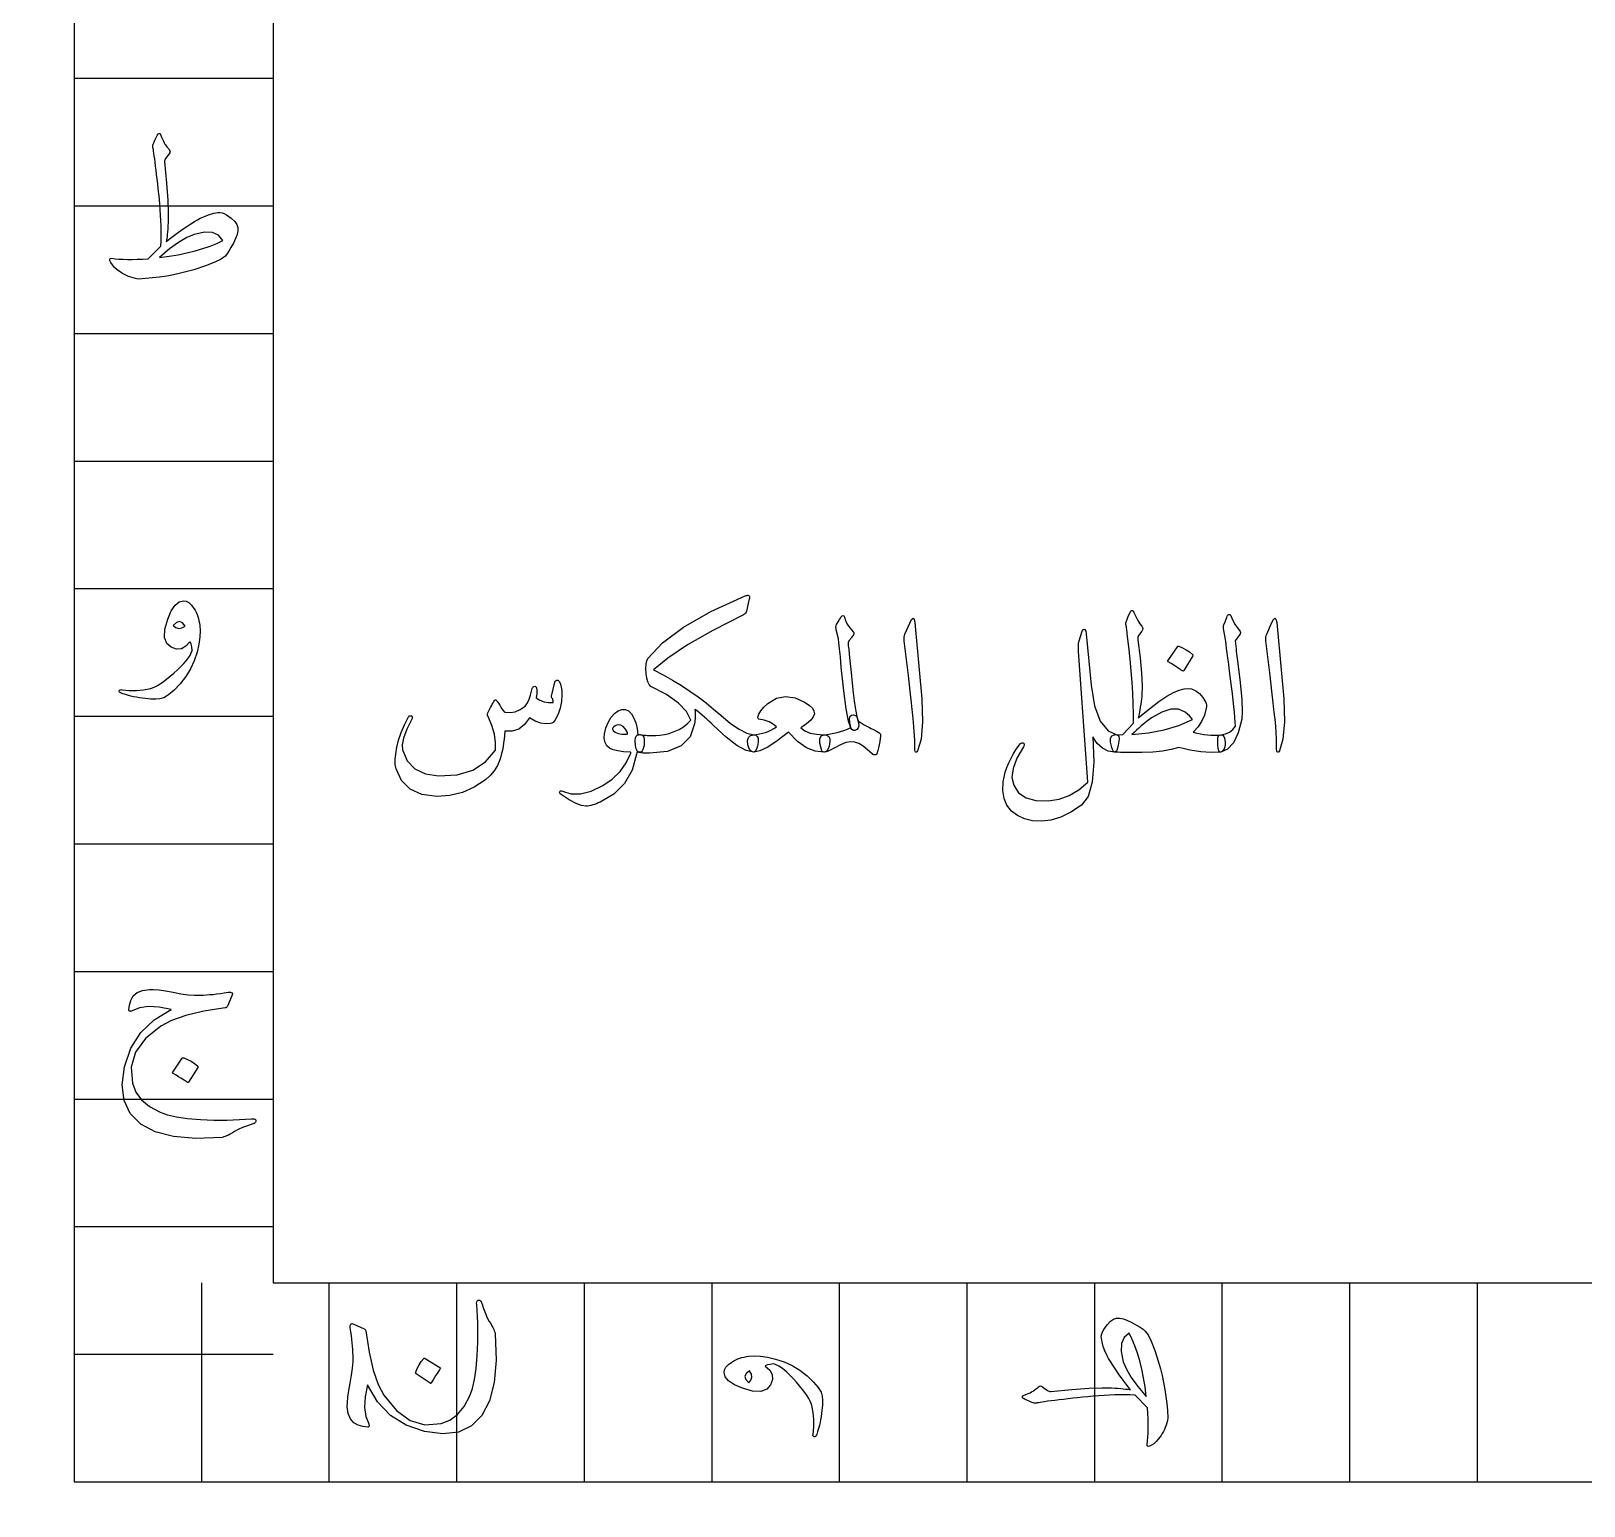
# Model space of a CAD drawing. Header units: millimetres. Extents: x -60 to 60, y -60 to 79.
# Drawn here: x -37.96 to -0.51, y -37.5 to -1.94 of the extents above; entities that cross this region are included whole.
import ezdxf

# ---------------------------------------------------------------- set-up
doc = ezdxf.new("R2010")
doc.units = ezdxf.units.MM
for name, color, linetype in [('CUT_OUTER', 1, 'Continuous'), ('ENGRAVE', 7, 'Continuous'), ('TEXT', 5, 'Continuous')]:
    doc.layers.add(name, color=color, linetype=linetype)

msp = doc.modelspace()

# ---------------------------------------------------------------- linework, layer by layer
at = {"layer": 'CUT_OUTER'}
msp.add_arc((-0.0001, -0.0001), 59.9999, 178.596765, 0.149578, dxfattribs=at)
at = {"layer": 'ENGRAVE'}
for points in [[(-36.924, 0), (-36.924, -36.924), (36.924, -36.924), (36.924, 0)], [(-32.1239, 0), (-32.1239, -32.1239), (32.1239, -32.1239), (32.1239, 0)], [(-36.924, -3.077), (-32.1239, -3.077)], [(-36.924, -6.154), (-32.1239, -6.154)], [(-36.924, -9.231), (-32.1239, -9.231)], [(-36.924, -12.308), (-32.1239, -12.308)], [(-36.924, -15.385), (-32.1239, -15.385)], [(-36.924, -18.462), (-32.1239, -18.462)], [(-36.924, -21.539), (-32.1239, -21.539)], [(-36.924, -24.616), (-32.1239, -24.616)], [(-36.924, -27.693), (-32.1239, -27.693)], [(-36.924, -30.77), (-32.1239, -30.77)], [(-33.847, -36.924), (-33.847, -32.1239)], [(-30.77, -36.924), (-30.77, -32.1239)], [(-27.693, -36.924), (-27.693, -32.1239)], [(-24.616, -36.924), (-24.616, -32.1239)], [(-21.539, -36.924), (-21.539, -32.1239)], [(-18.462, -36.924), (-18.462, -32.1239)], [(-15.385, -36.924), (-15.385, -32.1239)], [(-12.308, -36.924), (-12.308, -32.1239)], [(-9.231, -36.924), (-9.231, -32.1239)], [(-6.154, -36.924), (-6.154, -32.1239)], [(-3.077, -36.924), (-3.077, -32.1239)], [(-36.924, -33.847), (-32.1239, -33.847)]]:
    msp.add_lwpolyline(points, dxfattribs=at)
for radius in [58.8, 58.8, 57.225, 54.3, 54.3]:
    msp.add_circle((0, 0), radius, dxfattribs=at)
at = {"layer": 'TEXT'}
for points in [[(-35.021, -4.6693), (-34.9989, -4.6188), (-34.9792, -4.5741), (-34.9618, -4.5352), (-34.9467, -4.5021), (-34.9342, -4.4751), (-34.9246, -4.4545), (-34.9179, -4.4403), (-34.9141, -4.4324), (-34.9063, -4.4223), (-34.8967, -4.415), (-34.8854, -4.4107), (-34.8723, -4.4092), (-34.8616, -4.4109), (-34.8526, -4.4162), (-34.8453, -4.4249), (-34.8398, -4.4371), (-34.8154, -4.4963), (-34.7934, -4.5486), (-34.7736, -4.5939), (-34.7562, -4.6322), (-34.7462, -4.649), (-34.7347, -4.667), (-34.7218, -4.6862), (-34.7074, -4.7065), (-34.6913, -4.728), (-34.6732, -4.7506), (-34.653, -4.7744), (-34.6308, -4.7994), (-34.6168, -4.8247), (-34.6122, -4.8493), (-34.6168, -4.8734), (-34.6308, -4.897), (-34.719, -5.0131), (-34.7309, -5.032), (-34.7388, -5.0514), (-34.7426, -5.0714), (-34.7423, -5.0921), (-34.697, -5.6033), (-34.6679, -6.0176), (-34.6552, -6.335), (-34.6587, -6.5553), (-34.6634, -6.6376), (-34.6685, -6.7127), (-34.6739, -6.7805), (-34.6796, -6.841), (-34.6855, -6.8946), (-34.6918, -6.9415), (-34.6983, -6.9817), (-34.7051, -7.0152), (-34.5662, -6.9089), (-34.4374, -6.8131), (-34.3188, -6.7278), (-34.2104, -6.6529), (-34.1124, -6.5881), (-34.0252, -6.5333), (-33.9487, -6.4883), (-33.8829, -6.4531), (-33.7659, -6.4009), (-33.6564, -6.3602), (-33.5545, -6.3312), (-33.4602, -6.3138), (-33.4102, -6.3123), (-33.358, -6.3219), (-33.3034, -6.3425), (-33.2465, -6.3742), (-33.1338, -6.454), (-33.0514, -6.5309), (-32.9991, -6.605), (-32.9771, -6.6761), (-32.9785, -6.7554), (-32.9968, -6.8445), (-33.0319, -6.9435), (-33.0839, -7.0524), (-33.142, -7.1595), (-33.1954, -7.2486), (-33.2442, -7.3198), (-33.2883, -7.3729), (-33.3789, -7.44), (-33.5345, -7.5157), (-33.7551, -7.6002), (-34.0408, -7.6934), (-34.2001, -7.7396), (-34.3619, -7.7805), (-34.5264, -7.8162), (-34.6935, -7.8467), (-34.8626, -7.8723), (-35.0332, -7.8932), (-35.2052, -7.9094), (-35.3787, -7.921), (-35.4421, -7.9083), (-35.5024, -7.8932), (-35.5594, -7.8757), (-35.6133, -7.856), (-35.6645, -7.8339), (-35.7137, -7.8095), (-35.7609, -7.7828), (-35.806, -7.7538), (-35.8853, -7.6957), (-35.9512, -7.6377), (-36.0038, -7.5796), (-36.0429, -7.5215), (-36.0644, -7.4733), (-36.0685, -7.4402), (-36.0551, -7.4222), (-36.0244, -7.4193), (-35.9374, -7.4296), (-35.8438, -7.4373), (-35.7435, -7.4424), (-35.6365, -7.4449), (-35.5228, -7.4447), (-35.4025, -7.442), (-35.2755, -7.4366), (-35.1418, -7.4286), (-34.8352, -7.1267), (-34.8295, -7.0053), (-34.8265, -6.8828), (-34.826, -6.7591), (-34.8282, -6.6343), (-34.8327, -6.508), (-34.8392, -6.38), (-34.8478, -6.2502), (-34.8584, -6.1187), (-34.8703, -5.9885), (-34.8828, -5.8626), (-34.8959, -5.7411), (-34.9095, -5.6239), (-34.9231, -5.5109), (-34.9362, -5.4015), (-34.9487, -5.296), (-34.9606, -5.1943), (-34.9718, -5.1), (-34.9821, -5.0172), (-34.9915, -4.9456), (-35.0001, -4.8853), (-35.0078, -4.8361), (-35.0146, -4.7977), (-35.0205, -4.7699), (-35.0256, -4.753), (-35.0288, -4.7338), (-35.0291, -4.7135), (-35.0265, -4.692), (-35.021, -4.6693)], [(-34.0269, -6.8433), (-34.2066, -6.9179), (-34.4066, -7.0349), (-34.627, -7.1943), (-34.8677, -7.3961), (-34.6344, -7.3672), (-34.413, -7.3317), (-34.2036, -7.2894), (-34.006, -7.2405), (-33.8206, -7.1855), (-33.6477, -7.1249), (-33.4873, -7.0589), (-33.3394, -6.9873), (-33.4398, -6.8634), (-33.5879, -6.798), (-33.7836, -6.7914), (-34.0269, -6.8433)], [(-34.6679, -16.1208), (-34.5832, -15.9239), (-34.4914, -15.784), (-34.3927, -15.701), (-34.287, -15.6748), (-34.2208, -15.6864), (-34.157, -15.7213), (-34.0954, -15.7794), (-34.0362, -15.8606), (-34.0077, -15.9077), (-33.9828, -15.9559), (-33.9613, -16.0052), (-33.9433, -16.0557), (-33.9279, -16.1077), (-33.9142, -16.1614), (-33.9023, -16.2169), (-33.8922, -16.2741), (-33.8826, -16.4015), (-33.891, -16.5516), (-33.9174, -16.7244), (-33.9619, -16.9198), (-34.0275, -17.1221), (-34.1175, -17.3158), (-34.2319, -17.5007), (-34.3706, -17.6769), (-34.5161, -17.8305), (-34.6459, -17.9429), (-34.76, -18.014), (-34.8584, -18.0439), (-34.9589, -18.0492), (-35.0744, -18.0462), (-35.2051, -18.0352), (-35.3508, -18.0161), (-35.4247, -18.004), (-35.4931, -17.9911), (-35.5559, -17.9773), (-35.6133, -17.9626), (-35.6654, -17.9477), (-35.7126, -17.933), (-35.7548, -17.9186), (-35.7921, -17.9046), (-35.8142, -17.8924), (-35.8293, -17.879), (-35.8374, -17.8645), (-35.8386, -17.8488), (-35.8313, -17.8331), (-35.8188, -17.8233), (-35.8011, -17.8192), (-35.7782, -17.821), (-35.599, -17.8384), (-35.424, -17.8395), (-35.253, -17.8244), (-35.086, -17.7931), (-35.0345, -17.7771), (-34.9774, -17.7524), (-34.9149, -17.719), (-34.8468, -17.6769), (-34.7732, -17.6261), (-34.6941, -17.5666), (-34.6094, -17.4984), (-34.5193, -17.4215), (-34.431, -17.3419), (-34.3521, -17.2658), (-34.2824, -17.1933), (-34.222, -17.1242), (-34.1712, -17.0583), (-34.1303, -16.9953), (-34.0992, -16.9352), (-34.078, -16.878), (-34.0902, -16.7914), (-34.1035, -16.727), (-34.1181, -16.6846), (-34.1337, -16.6643), (-34.2281, -16.7755), (-34.3346, -16.835), (-34.4534, -16.8428), (-34.5843, -16.799), (-34.6923, -16.7043), (-34.7423, -16.5598), (-34.7341, -16.3652), (-34.6679, -16.1208)], [(-23.2884, -18.9033), (-23.2789, -18.9042), (-23.2594, -18.9068), (-23.2301, -18.9111), (-23.1909, -18.9172), (-23.1661, -18.9194), (-23.1381, -18.9213), (-23.1068, -18.9229), (-23.0724, -18.9242), (-23.0345, -18.9252), (-22.9929, -18.9259), (-22.9475, -18.9264), (-22.8982, -18.9265), (-22.7972, -18.9207), (-22.6892, -18.9033), (-22.5742, -18.8743), (-22.4523, -18.8336), (-22.335, -18.7817), (-22.2293, -18.7187), (-22.1353, -18.6446), (-22.0528, -18.5596), (-22.1547, -18.3499), (-22.3489, -18.1438), (-22.6355, -17.9411), (-23.0144, -17.742), (-23.0565, -17.7002), (-23.0899, -17.6351), (-23.1145, -17.5469), (-23.1305, -17.4354), (-23.1363, -17.3097), (-23.1305, -17.2066), (-23.1131, -17.1262), (-23.0841, -17.0684), (-22.7371, -16.6884), (-22.2305, -16.3101), (-21.5642, -15.9335), (-20.7382, -15.5587), (-20.7184, -15.5526), (-20.701, -15.5482), (-20.6859, -15.5456), (-20.6732, -15.5448), (-20.6569, -15.5477), (-20.6453, -15.5564), (-20.6383, -15.5709), (-20.636, -15.5912), (-20.6363, -15.6043), (-20.6372, -15.6156), (-20.6386, -15.6252), (-20.6406, -15.633), (-20.7057, -15.9303), (-20.7155, -15.9547), (-20.7312, -15.9768), (-20.7527, -15.9965), (-20.78, -16.0139), (-21.52, -16.3949), (-22.1283, -16.7432), (-22.6047, -17.0591), (-22.9493, -17.3425), (-22.7168, -17.4653), (-22.4929, -17.5922), (-22.2778, -17.7231), (-22.0714, -17.8581), (-21.8734, -17.9972), (-21.6835, -18.1403), (-21.5018, -18.2875), (-21.3281, -18.4388), (-21.0938, -18.6336), (-20.8834, -18.7767), (-20.6967, -18.8682), (-20.5338, -18.9079), (-20.485, -18.9219), (-20.4502, -18.9498), (-20.4293, -18.9916), (-20.4223, -19.0473), (-20.4243, -19.09), (-20.4304, -19.1344), (-20.4406, -19.1806), (-20.4548, -19.2285), (-20.472, -19.2711), (-20.4908, -19.3016), (-20.5114, -19.3199), (-20.5338, -19.326), (-20.7147, -19.286), (-20.9368, -19.1658), (-21.2001, -18.9654), (-21.5047, -18.685), (-21.5584, -18.6321), (-21.6127, -18.5805), (-21.6675, -18.5299), (-21.723, -18.4806), (-21.779, -18.4327), (-21.8356, -18.3865), (-21.8928, -18.3421), (-21.9506, -18.2994), (-21.9468, -18.3456), (-21.9448, -18.3912), (-21.9445, -18.4362), (-21.946, -18.4806), (-21.9486, -18.5241), (-21.9518, -18.5665), (-21.9555, -18.6077), (-21.9599, -18.6478), (-22.0662, -18.9567), (-22.2827, -19.1774), (-22.6097, -19.3098), (-23.0469, -19.3539), (-23.0854, -19.3536), (-23.1218, -19.3527), (-23.1562, -19.3513), (-23.1886, -19.3492), (-23.2189, -19.3466), (-23.2472, -19.3434), (-23.2735, -19.3397), (-23.2977, -19.3353), (-23.3384, -19.3086), (-23.3674, -19.2517), (-23.3848, -19.1646), (-23.3906, -19.0473), (-23.3843, -18.9843), (-23.3651, -18.9393), (-23.3332, -18.9123), (-23.2884, -18.9033)], [(-18.2158, -17.1149), (-18.1865, -17.4075), (-18.1589, -17.6677), (-18.1331, -17.8953), (-18.109, -18.0904), (-18.0866, -18.2527), (-18.066, -18.3819), (-18.0471, -18.478), (-18.03, -18.541), (-18.005, -18.6223), (-17.9998, -18.6896), (-18.0143, -18.743), (-18.0486, -18.7825), (-18.0907, -18.8043), (-18.1287, -18.8046), (-18.1627, -18.7834), (-18.1926, -18.7407), (-18.2451, -18.5778), (-18.3006, -18.2797), (-18.3589, -17.8462), (-18.4202, -17.2775), (-18.442, -17.0327), (-18.4608, -16.8373), (-18.4768, -16.6913), (-18.4899, -16.5946), (-18.541, -16.3809), (-18.5476, -16.3432), (-18.5491, -16.3089), (-18.5453, -16.2781), (-18.5363, -16.2508), (-18.4965, -16.1841), (-18.4655, -16.1324), (-18.4431, -16.0958), (-18.4295, -16.0743), (-18.4016, -16.0427), (-18.3784, -16.0314), (-18.3598, -16.0404), (-18.3459, -16.0697), (-18.3206, -16.1527), (-18.2774, -16.2392), (-18.2161, -16.3292), (-18.1368, -16.4227), (-18.1223, -16.4413), (-18.1159, -16.4599), (-18.1177, -16.4785), (-18.1275, -16.497), (-18.1434, -16.5195), (-18.1583, -16.5406), (-18.1724, -16.5602), (-18.1856, -16.5783), (-18.1979, -16.595), (-18.2094, -16.6103), (-18.22, -16.6241), (-18.2297, -16.6364), (-18.2437, -16.6573), (-18.253, -16.6782), (-18.2576, -16.6991), (-18.2576, -16.72), (-18.2515, -16.7656), (-18.2425, -16.8466), (-18.2306, -16.963), (-18.2158, -17.1149)], [(-16.7711, -16.2137), (-16.7267, -16.1277), (-16.691, -16.0976), (-16.664, -16.1231), (-16.6457, -16.2044), (-16.5389, -17.3425), (-16.4753, -18.041), (-16.461, -18.599), (-16.4962, -19.0165), (-16.5807, -19.2935), (-16.5961, -19.3162), (-16.6097, -19.3283), (-16.6216, -19.3301), (-16.6318, -19.3214), (-16.6399, -19.3077), (-16.6457, -19.29), (-16.6492, -19.2682), (-16.6503, -19.2424), (-16.6503, -19.0412), (-16.6596, -18.8278), (-16.6782, -18.6022), (-16.7061, -18.3644), (-16.7122, -18.3023), (-16.7305, -18.1345), (-16.761, -17.861), (-16.8036, -17.4818), (-16.9058, -16.6411), (-16.9082, -16.5963), (-16.9058, -16.5551), (-16.8989, -16.5174), (-16.8873, -16.4831)], [(-10.277, -19.2145), (-10.4634, -19.2656), (-10.6742, -19.3028), (-10.9094, -19.326), (-11.1689, -19.3353), (-11.2991, -19.3371), (-11.4157, -19.3376), (-11.5186, -19.3371), (-11.6079, -19.3353), (-11.6835, -19.333), (-11.7455, -19.3307), (-11.7938, -19.3283), (-11.8285, -19.326), (-11.8468, -19.3159), (-11.8645, -19.2947), (-11.8817, -19.2624), (-11.8982, -19.2192), (-11.9304, -19.0882), (-11.9296, -18.9927), (-11.8956, -18.9326), (-11.8285, -18.9079), (-11.6288, -18.9033), (-11.3733, -18.6292), (-11.3736, -18.4005), (-11.3791, -18.1601), (-11.3899, -17.9081), (-11.4058, -17.6444), (-11.427, -17.3695), (-11.4534, -17.0835), (-11.4851, -16.7865), (-11.522, -16.4785), (-11.5265, -16.4343), (-11.5307, -16.3949), (-11.5346, -16.36), (-11.5382, -16.3298), (-11.5418, -16.3043), (-11.5458, -16.2834), (-11.55, -16.2671), (-11.5545, -16.2555), (-11.5545, -16.2114), (-11.5359, -16.144), (-11.4987, -16.0534), (-11.443, -15.9396), (-11.4354, -15.9274), (-11.4267, -15.9187), (-11.4169, -15.9135), (-11.4058, -15.9117), (-11.3948, -15.9138), (-11.3849, -15.9199), (-11.3762, -15.93), (-11.3687, -15.9443), (-11.3199, -16.0601), (-11.2711, -16.1568), (-11.2223, -16.2343), (-11.1736, -16.2927), (-11.1527, -16.3194), (-11.1457, -16.3484), (-11.1527, -16.3798), (-11.1736, -16.4134), (-11.2525, -16.5156), (-11.2621, -16.5325), (-11.2676, -16.5551), (-11.2691, -16.5836), (-11.2665, -16.6178), (-11.2151, -17.0568), (-11.1817, -17.4261), (-11.1663, -17.7257), (-11.1689, -17.9557), (-11.1724, -17.9967), (-11.1782, -18.0457), (-11.1863, -18.1024), (-11.1968, -18.167), (-11.2093, -18.2392), (-11.2235, -18.3186), (-11.2395, -18.4052), (-11.2572, -18.4992), (-10.9898, -18.2817), (-10.759, -18.1078), (-10.5647, -17.9774), (-10.4071, -17.8906), (-10.2703, -17.8346), (-10.1528, -17.8012), (-10.0543, -17.7905), (-9.9751, -17.8024), (-9.8714, -17.8456), (-9.7788, -17.915), (-9.6972, -18.0105), (-9.6267, -18.1322), (-9.6174, -18.1563), (-9.6127, -18.1868), (-9.6127, -18.2236), (-9.6174, -18.2669), (-9.6615, -18.4373), (-9.7289, -18.5909), (-9.8195, -18.7277), (-9.9333, -18.8476), (-9.8456, -18.8689), (-9.7591, -18.8865), (-9.6737, -18.9003), (-9.5895, -18.9103), (-9.5065, -18.9162), (-9.4246, -18.9178), (-9.3439, -18.9151), (-9.2644, -18.9079), (-9.2347, -18.9097), (-9.2109, -18.9242), (-9.1929, -18.9515), (-9.1807, -18.9916), (-9.1653, -19.0755), (-9.161, -19.146), (-9.1677, -19.2032), (-9.1854, -19.2471), (-9.2095, -19.2816), (-9.2307, -19.3063), (-9.249, -19.3211), (-9.2644, -19.326), (-9.4984, -19.333), (-9.7451, -19.3167), (-10.0047, -19.2772), (-10.277, -19.2145)], [(-9.1947, -16.2601), (-9.1633, -16.1844), (-9.1389, -16.1243), (-9.1215, -16.0798), (-9.1111, -16.0511), (-9.1029, -16.0328), (-9.0925, -16.0197), (-9.0797, -16.0119), (-9.0646, -16.0093), (-9.0475, -16.0122), (-9.0332, -16.0209), (-9.0219, -16.0354), (-9.0135, -16.0557), (-8.9749, -16.1553), (-8.9287, -16.245), (-8.875, -16.3249), (-8.8138, -16.3949), (-8.7966, -16.4172), (-8.7917, -16.4425), (-8.799, -16.4706), (-8.8184, -16.5017), (-8.9206, -16.6457), (-8.9136, -16.7101), (-8.9067, -16.7734), (-8.8997, -16.8356), (-8.8927, -16.8965), (-8.8858, -16.9563), (-8.8788, -17.015), (-8.8718, -17.0725), (-8.8649, -17.1288), (-8.8007, -17.6502), (-8.7615, -18.0579), (-8.7473, -18.3517), (-8.758, -18.5317), (-8.8457, -18.8583), (-8.9601, -19.0996), (-9.1012, -19.2555), (-9.269, -19.326), (-9.2736, -19.326), (-9.2783, -19.326), (-9.2829, -19.326), (-9.2876, -19.326), (-9.3152, -19.2999), (-9.3329, -19.2401), (-9.3407, -19.1466), (-9.3387, -19.0194), (-9.3343, -18.9724), (-9.3213, -18.9381), (-9.2995, -18.9167), (-9.269, -18.9079), (-9.1511, -18.8844), (-9.053, -18.8418), (-8.9746, -18.7799), (-8.916, -18.6989), (-8.9199, -18.6016), (-8.927, -18.491), (-8.9373, -18.3671), (-8.9508, -18.2297), (-8.9672, -18.0796), (-8.9862, -17.9173), (-9.0078, -17.7429), (-9.0321, -17.5562), (-9.0544, -17.3727), (-9.0751, -17.2078), (-9.0939, -17.0614), (-9.1111, -16.9337), (-9.1259, -16.8245), (-9.1378, -16.734), (-9.1468, -16.662), (-9.1529, -16.6085), (-9.1993, -16.3438), (-9.2008, -16.3176), (-9.2005, -16.295), (-9.1984, -16.2758), (-9.1947, -16.2601)], [(-8.0426, -16.2137), (-7.9982, -16.1277), (-7.9625, -16.0976), (-7.9355, -16.1231), (-7.9172, -16.2044), (-7.8104, -17.3425), (-7.7468, -18.041), (-7.7326, -18.599), (-7.7677, -19.0165), (-7.8522, -19.2935), (-7.8676, -19.3162), (-7.8812, -19.3283), (-7.8931, -19.3301), (-7.9033, -19.3214), (-7.9114, -19.3077), (-7.9172, -19.29), (-7.9207, -19.2682), (-7.9219, -19.2424), (-7.9219, -19.0412), (-7.9312, -18.8278), (-7.9497, -18.6022), (-7.9776, -18.3644), (-7.9837, -18.3023), (-8.002, -18.1345), (-8.0325, -17.861), (-8.0752, -17.4818), (-8.1774, -16.6411), (-8.1797, -16.5963), (-8.1774, -16.5551), (-8.1704, -16.5174), (-8.1588, -16.4831)], [(-34.2452, -16.2927), (-34.3137, -16.2096), (-34.3846, -16.1788), (-34.4577, -16.2003), (-34.5332, -16.2741), (-34.4717, -16.324), (-34.4032, -16.3438), (-34.3277, -16.3333), (-34.2452, -16.2927)], [(-12.3953, -17.7095), (-12.3125, -18.2088), (-12.1758, -18.5781), (-11.985, -18.8174), (-11.7403, -18.9265), (-11.7246, -18.9498), (-11.7194, -18.9962), (-11.7246, -19.0659), (-11.7403, -19.1588), (-11.756, -19.232), (-11.7751, -19.2842), (-11.7978, -19.3156), (-11.8239, -19.326), (-11.9824, -19.3028), (-12.1235, -19.2331), (-12.2472, -19.117), (-12.3535, -18.9544), (-12.3288, -19.5699), (-12.3662, -20.0507), (-12.4658, -20.3968), (-12.6275, -20.6081), (-12.8842, -20.7751), (-13.1292, -20.895), (-13.3626, -20.9678), (-13.5845, -20.9937), (-13.806, -20.9818), (-14.0014, -20.9368), (-14.1706, -20.8587), (-14.3138, -20.7475), (-14.4238, -20.6075), (-14.4938, -20.4432), (-14.5237, -20.2545), (-14.5135, -20.0414), (-14.493, -19.9276), (-14.4642, -19.8138), (-14.4269, -19.7), (-14.3811, -19.5862), (-14.3267, -19.4723), (-14.2632, -19.3585), (-14.1908, -19.2447), (-14.1094, -19.1309), (-14.0972, -19.1187), (-14.0838, -19.11), (-14.0693, -19.1048), (-14.0536, -19.103), (-14.0406, -19.1048), (-14.0292, -19.11), (-14.0197, -19.1187), (-14.0118, -19.1309), (-14.0075, -19.1457), (-14.0083, -19.1623), (-14.0144, -19.1806), (-14.0258, -19.2006), (-14.1852, -19.4761), (-14.2778, -19.722), (-14.3036, -19.9383), (-14.2627, -20.125), (-14.1428, -20.3053), (-13.9642, -20.4281), (-13.727, -20.4934), (-13.4312, -20.5013), (-13.1693, -20.4595), (-12.9225, -20.3712), (-12.6908, -20.2365), (-12.4742, -20.0553), (-12.6972, -16.8965), (-12.7021, -16.8211), (-12.703, -16.7572), (-12.6998, -16.7049), (-12.6926, -16.6643), (-12.6043, -16.3856), (-12.5706, -16.3618), (-12.5439, -16.3693), (-12.5242, -16.4082), (-12.5114, -16.4785)], [(-10.3142, -16.7851), (-10.3084, -16.7792), (-10.3002, -16.7758), (-10.2898, -16.7746), (-10.277, -16.7758), (-10.1867, -16.8123), (-10.1017, -16.8571), (-10.0218, -16.9099), (-9.9472, -16.9709), (-9.9399, -16.9802), (-9.9368, -16.9894), (-9.9376, -16.9987), (-9.9426, -17.008), (-10.1609, -17.3611), (-10.169, -17.3695), (-10.1795, -17.3715), (-10.1922, -17.3672), (-10.2073, -17.3564), (-10.2204, -17.3471), (-10.241, -17.3332), (-10.2692, -17.3146), (-10.3049, -17.2914), (-10.3487, -17.2635), (-10.4013, -17.231), (-10.4625, -17.1938), (-10.5325, -17.152), (-10.5418, -17.1451), (-10.5464, -17.1381), (-10.5464, -17.1311), (-10.5418, -17.1242)], [(-25.3277, -17.6398), (-25.3196, -17.6195), (-25.3091, -17.6049), (-25.2964, -17.5962), (-25.2813, -17.5933), (-25.2618, -17.5957), (-25.2453, -17.6026), (-25.2316, -17.6142), (-25.2209, -17.6305), (-25.1945, -17.6886), (-25.1756, -17.7606), (-25.1643, -17.8465), (-25.1605, -17.9464), (-25.1707, -18.1095), (-25.2011, -18.2646), (-25.2519, -18.4115), (-25.3231, -18.5503), (-25.3475, -18.5836), (-25.3742, -18.6095), (-25.4032, -18.6278), (-25.4346, -18.6385), (-25.5481, -18.6458), (-25.6703, -18.6257), (-25.8012, -18.5784), (-25.9409, -18.5038), (-26.0585, -18.6649), (-26.1975, -18.7721), (-26.3581, -18.8252), (-26.5401, -18.8243), (-26.5461, -18.9223), (-26.5547, -19.0165), (-26.5658, -19.107), (-26.5796, -19.1936), (-26.596, -19.2771), (-26.615, -19.358), (-26.6367, -19.4362), (-26.6609, -19.5118), (-26.7172, -19.6483), (-26.7933, -19.7743), (-26.8891, -19.8898), (-27.0047, -19.9949), (-27.275, -20.1749), (-27.5609, -20.3015), (-27.8626, -20.3747), (-28.1799, -20.3944), (-28.5373, -20.346), (-28.8198, -20.2191), (-29.0274, -20.0138), (-29.1601, -19.7302), (-29.1781, -19.628), (-29.181, -19.5072), (-29.1688, -19.3678), (-29.1415, -19.2099), (-29.0977, -19.0369), (-29.0358, -18.8568), (-28.956, -18.6699), (-28.8581, -18.4759), (-28.8503, -18.4637), (-28.8407, -18.455), (-28.8294, -18.4498), (-28.8163, -18.4481), (-28.8033, -18.4492), (-28.7919, -18.4527), (-28.7824, -18.4585), (-28.7745, -18.4666), (-28.7693, -18.4785), (-28.7675, -18.491), (-28.7693, -18.5041), (-28.7745, -18.5177), (-28.8988, -18.7758), (-28.9789, -18.9881), (-29.0149, -19.1544), (-29.0068, -19.2749), (-28.8895, -19.5406), (-28.7048, -19.7336), (-28.4528, -19.8541), (-28.1335, -19.902), (-27.6869, -19.8736), (-27.3089, -19.7604), (-26.9994, -19.5624), (-26.7585, -19.2796), (-26.7593, -19.0932), (-26.7898, -18.8963), (-26.8499, -18.689), (-26.9396, -18.4713), (-26.951, -18.4492), (-26.9571, -18.4295), (-26.9579, -18.4121), (-26.9536, -18.397), (-26.9286, -18.3451), (-26.9048, -18.2965), (-26.8821, -18.2511), (-26.8607, -18.2088), (-26.8403, -18.1704), (-26.8212, -18.1362), (-26.8032, -18.1065), (-26.7863, -18.0811), (-26.7768, -18.0703), (-26.7666, -18.066), (-26.7559, -18.068), (-26.7445, -18.0764), (-26.7387, -18.0828), (-26.7306, -18.0927), (-26.7201, -18.1061), (-26.7074, -18.1229), (-26.6929, -18.1432), (-26.6772, -18.167), (-26.6603, -18.1943), (-26.6423, -18.2251), (-26.6058, -18.2843), (-26.575, -18.3273), (-26.55, -18.354), (-26.5308, -18.3644), (-26.4101, -18.3746), (-26.2893, -18.354), (-26.1685, -18.3026), (-26.0477, -18.2204), (-26.0039, -18.1659), (-25.9606, -18.0764), (-25.918, -17.9522), (-25.8759, -17.7931), (-25.8718, -17.778), (-25.8642, -17.7652), (-25.8532, -17.7548), (-25.8387, -17.7466), (-25.8251, -17.7414), (-25.812, -17.7397), (-25.7995, -17.7414), (-25.7876, -17.7466), (-25.7699, -17.7757), (-25.7632, -17.8302), (-25.7676, -17.9104), (-25.783, -18.0161), (-25.6892, -18.0735), (-25.589, -18.1113), (-25.4825, -18.1293), (-25.3695, -18.1275), (-25.371, -18.0936), (-25.3753, -18.066), (-25.3826, -18.0448), (-25.3928, -18.03), (-25.4044, -18.0161), (-25.4113, -18.0021), (-25.4137, -17.9882), (-25.4113, -17.9742)], [(-23.3581, -19.3771), (-23.467, -19.7595), (-23.6496, -20.0797), (-23.906, -20.3378), (-24.2361, -20.5338), (-24.2822, -20.5537), (-24.3278, -20.5715), (-24.3728, -20.5874), (-24.4172, -20.6012), (-24.4608, -20.6126), (-24.5032, -20.6215), (-24.5444, -20.6277), (-24.5845, -20.6313), (-24.6843, -20.6171), (-24.8167, -20.5651), (-24.9816, -20.4754), (-25.1791, -20.348), (-25.2003, -20.3297), (-25.2127, -20.312), (-25.2165, -20.2949), (-25.2116, -20.2783), (-25.2006, -20.2655), (-25.186, -20.2597), (-25.168, -20.2609), (-25.1466, -20.269), (-24.9413, -20.3355), (-24.7111, -20.3352), (-24.4559, -20.2681), (-24.1757, -20.1343), (-23.9469, -19.979), (-23.7576, -19.7964), (-23.6078, -19.5864), (-23.4975, -19.3492), (-23.4984, -19.3408), (-23.501, -19.3342), (-23.5053, -19.3292), (-23.5114, -19.326), (-23.6714, -19.3167), (-23.8076, -19.2981), (-23.9199, -19.2703), (-24.0085, -19.2331), (-24.077, -19.1756), (-24.1199, -19.0961), (-24.1374, -18.9945), (-24.1292, -18.8708), (-24.1266, -18.8544), (-24.1234, -18.8377), (-24.1197, -18.8207), (-24.1153, -18.8034), (-24.1104, -18.7856), (-24.1049, -18.7668), (-24.0988, -18.7472), (-24.0921, -18.7268), (-24.0375, -18.5941), (-23.9713, -18.4841), (-23.8935, -18.3967), (-23.8041, -18.3319), (-23.7126, -18.2965), (-23.6287, -18.2971), (-23.5524, -18.3337), (-23.4835, -18.4063), (-23.4234, -18.5073), (-23.3779, -18.6246), (-23.3468, -18.7581), (-23.3303, -18.9079), (-23.3211, -18.9078), (-23.3123, -18.9074), (-23.3037, -18.9066), (-23.2954, -18.9056), (-23.2871, -18.9046), (-23.2786, -18.9039), (-23.2697, -18.9034), (-23.2606, -18.9033), (-23.2292, -18.91), (-23.2048, -18.93), (-23.1874, -18.9634), (-23.177, -19.0101), (-23.1726, -19.0615), (-23.1735, -19.1135), (-23.1796, -19.166), (-23.1909, -19.2192), (-23.2057, -19.2659), (-23.2222, -19.2993), (-23.2405, -19.3193), (-23.2606, -19.326), (-23.3488, -19.326), (-23.3494, -19.3344), (-23.3512, -19.3458), (-23.3541, -19.36), (-23.3581, -19.3771)], [(-18.8336, -18.9079), (-18.7657, -18.9181), (-18.7198, -18.9486), (-18.696, -18.9994), (-18.6943, -19.0705), (-18.7169, -19.1806), (-18.7477, -19.2598), (-18.7866, -19.3083), (-18.8336, -19.326), (-19.0476, -19.3066), (-19.2621, -19.2203), (-19.4773, -19.0673), (-19.693, -18.8476), (-19.965, -19.0586), (-20.1958, -19.2087), (-20.3854, -19.2979), (-20.5338, -19.326), (-20.5829, -19.315), (-20.6232, -19.2819), (-20.6549, -19.2267), (-20.6778, -19.1495), (-20.6845, -19.0473), (-20.6627, -18.973), (-20.6125, -18.9265), (-20.5338, -18.9079), (-20.4622, -18.901), (-20.3915, -18.8894), (-20.3217, -18.8731), (-20.2528, -18.8522), (-20.1847, -18.8264), (-20.1175, -18.7953), (-20.0511, -18.759), (-19.9857, -18.7175), (-20.0661, -18.6519), (-20.1633, -18.599), (-20.2774, -18.559), (-20.4084, -18.5317), (-20.4203, -18.5267), (-20.4281, -18.5166), (-20.4319, -18.5012), (-20.4316, -18.4806), (-20.4095, -18.4095), (-20.3619, -18.3308), (-20.2888, -18.2445), (-20.19, -18.1508), (-19.9842, -18.0274), (-19.7662, -17.9824), (-19.5359, -18.0158), (-19.2935, -18.1275), (-19.1907, -18.199), (-19.1193, -18.2692), (-19.0792, -18.3383), (-19.0705, -18.4063), (-19.0961, -18.4794), (-19.1588, -18.5596), (-19.2587, -18.6466), (-19.3957, -18.7407), (-19.2979, -18.8139), (-19.1716, -18.8661), (-19.0168, -18.8975), (-18.8336, -18.9079)], [(-10.1237, -18.3644), (-10.2843, -18.2913), (-10.4733, -18.2901), (-10.6907, -18.361), (-10.9367, -18.5038), (-11.001, -18.5488), (-11.0638, -18.5956), (-11.1252, -18.644), (-11.1852, -18.6943), (-11.2437, -18.7457), (-11.3007, -18.7976), (-11.3563, -18.8502), (-11.4105, -18.9033), (-11.0075, -18.8632), (-10.6301, -18.7895), (-10.2782, -18.6821), (-9.9519, -18.541), (-9.98, -18.4986), (-10.018, -18.455), (-10.066, -18.4103), (-10.1237, -18.3644)], [(-23.5811, -18.8568), (-23.6299, -18.7718), (-23.6833, -18.7117), (-23.7414, -18.6766), (-23.8041, -18.6664), (-23.8415, -18.6763), (-23.8749, -18.6919), (-23.9042, -18.7134), (-23.9295, -18.7407), (-23.9376, -18.7552), (-23.9388, -18.7709), (-23.933, -18.7878), (-23.9202, -18.8058), (-23.8723, -18.8478), (-23.8029, -18.8766), (-23.712, -18.892), (-23.5997, -18.894), (-23.5881, -18.8917), (-23.5811, -18.8847), (-23.5788, -18.8731), (-23.5811, -18.8568)], [(-18.1786, -18.4341), (-18.1241, -18.4295), (-18.0811, -18.4434), (-18.0497, -18.4759), (-18.03, -18.527), (-18.021, -18.5523), (-18.0033, -18.577), (-17.9769, -18.6011), (-17.9417, -18.6246), (-17.9197, -18.6369), (-17.8953, -18.6507), (-17.8686, -18.666), (-17.8395, -18.6827), (-17.8082, -18.7002), (-17.7745, -18.7181), (-17.7385, -18.7362), (-17.7002, -18.7547), (-17.6288, -18.7892), (-17.5724, -18.8185), (-17.5312, -18.8426), (-17.5051, -18.8615), (-17.4874, -18.878), (-17.476, -18.8952), (-17.4711, -18.9129), (-17.4726, -18.9312), (-17.492, -19.07), (-17.5132, -19.189), (-17.5361, -19.2883), (-17.5608, -19.3678), (-17.5672, -19.378), (-17.5771, -19.3852), (-17.5904, -19.3896), (-17.6073, -19.3911), (-17.6285, -19.3902), (-17.6456, -19.3876), (-17.6587, -19.3832), (-17.6677, -19.3771), (-17.785, -19.2682), (-17.8953, -19.1832), (-17.9986, -19.1219), (-18.095, -19.0845), (-18.1926, -19.0763), (-18.3087, -19.0984), (-18.4434, -19.1507), (-18.5967, -19.2331), (-18.6707, -19.2738), (-18.7349, -19.3028), (-18.7892, -19.3202), (-18.8336, -19.326), (-18.8551, -19.3222), (-18.8731, -19.3109), (-18.8876, -19.2921), (-18.8987, -19.2656), (-18.9364, -19.1144), (-18.9381, -19.0043), (-18.9039, -18.9355), (-18.8336, -18.9079), (-18.7584, -18.8992), (-18.6815, -18.887), (-18.6028, -18.8714), (-18.5224, -18.8522), (-18.4405, -18.8293), (-18.3575, -18.8023), (-18.2733, -18.7712), (-18.1879, -18.7361), (-18.2152, -18.6109), (-18.2228, -18.5189), (-18.2106, -18.46), (-18.1786, -18.4341)], [(-33.1187, -25.2031), (-33.2302, -25.454), (-33.2404, -25.4705), (-33.2523, -25.483), (-33.2659, -25.4914), (-33.2813, -25.4958), (-33.7967, -25.5771), (-34.2278, -25.6769), (-34.5747, -25.7954), (-34.8375, -25.9324), (-35.2059, -26.2329), (-35.4425, -26.563), (-35.5474, -26.9228), (-35.5204, -27.3121), (-35.4385, -27.5229), (-35.2997, -27.7093), (-35.104, -27.8713), (-34.8514, -28.0089), (-34.674, -28.0704), (-34.4531, -28.1204), (-34.1886, -28.1587), (-33.8806, -28.1854), (-33.7168, -28.1932), (-33.5554, -28.1982), (-33.3963, -28.2002), (-33.2395, -28.1993), (-33.0856, -28.1959), (-32.9353, -28.19), (-32.7883, -28.1819), (-32.6449, -28.1715), (-32.6112, -28.1691), (-32.5845, -28.1715), (-32.5648, -28.1784), (-32.552, -28.19), (-32.5451, -28.2043), (-32.5427, -28.2191), (-32.5451, -28.2345), (-32.552, -28.2504), (-32.5571, -28.259), (-32.5631, -28.2661), (-32.5699, -28.2718), (-32.5776, -28.276), (-32.5858, -28.2796), (-32.5944, -28.2835), (-32.6033, -28.2877), (-32.6124, -28.2922), (-32.7463, -28.3349), (-32.8644, -28.3793), (-32.9669, -28.4255), (-33.0537, -28.4734), (-33.1093, -28.508), (-33.16, -28.5373), (-33.2057, -28.5614), (-33.2465, -28.5802), (-33.2818, -28.5948), (-33.3109, -28.6058), (-33.334, -28.6133), (-33.351, -28.6174), (-33.9862, -28.6409), (-34.5263, -28.5953), (-34.971, -28.4807), (-35.3206, -28.2969), (-35.5732, -28.0449), (-35.7224, -27.7302), (-35.7683, -27.3527), (-35.7108, -26.9126), (-35.5587, -26.4693), (-35.3206, -26.0915), (-34.9966, -25.7794), (-34.5867, -25.5329), (-34.877, -25.4775), (-35.1301, -25.4644), (-35.3462, -25.4938), (-35.525, -25.5655), (-35.5407, -25.5713), (-35.5552, -25.5748), (-35.5685, -25.5759), (-35.5807, -25.5748), (-35.5909, -25.571), (-35.5982, -25.5643), (-35.6025, -25.5547), (-35.604, -25.5422), (-35.5976, -25.4845), (-35.5877, -25.4273), (-35.5744, -25.3707), (-35.5575, -25.3146), (-35.4983, -25.2057), (-35.4042, -25.1253), (-35.2753, -25.0734), (-35.1116, -25.0498), (-35.0079, -25.0507), (-34.8781, -25.0626), (-34.7222, -25.0855), (-34.5402, -25.1195), (-34.3524, -25.1535), (-34.179, -25.1764), (-34.0202, -25.1883), (-33.8759, -25.1892), (-33.8065, -25.1861), (-33.7331, -25.1816), (-33.6556, -25.1757), (-33.574, -25.1683), (-33.4883, -25.1591), (-33.3986, -25.148), (-33.3048, -25.1348), (-33.207, -25.1195), (-33.151, -25.1178), (-33.1176, -25.1311), (-33.1068, -25.1596), (-33.1187, -25.2031)], [(-34.3172, -26.7082), (-34.3114, -26.7024), (-34.3033, -26.6989), (-34.2928, -26.6977), (-34.2801, -26.6989), (-34.1898, -26.7355), (-34.1047, -26.7802), (-34.0249, -26.833), (-33.9502, -26.894), (-33.943, -26.9033), (-33.9398, -26.9126), (-33.9407, -26.9219), (-33.9456, -26.9312), (-34.1639, -27.2842), (-34.1721, -27.2926), (-34.1825, -27.2947), (-34.1953, -27.2903), (-34.2104, -27.2796), (-34.2234, -27.2703), (-34.2441, -27.2563), (-34.2722, -27.2378), (-34.3079, -27.2145), (-34.3518, -27.1867), (-34.4043, -27.1541), (-34.4656, -27.117), (-34.5356, -27.0752), (-34.5448, -27.0682), (-34.5495, -27.0612), (-34.5495, -27.0543), (-34.5448, -27.0473)], [(-30.1829, -33.1187), (-29.932, -33.2302), (-29.9155, -33.2404), (-29.903, -33.2523), (-29.8946, -33.2659), (-29.8902, -33.2813), (-29.8089, -33.7967), (-29.7091, -34.2278), (-29.5906, -34.5747), (-29.4536, -34.8375), (-29.1531, -35.2059), (-28.823, -35.4425), (-28.4632, -35.5474), (-28.0739, -35.5204), (-27.8631, -35.4385), (-27.6767, -35.2997), (-27.5147, -35.104), (-27.3771, -34.8514), (-27.3156, -34.674), (-27.2656, -34.4531), (-27.2273, -34.1886), (-27.2006, -33.8806), (-27.1928, -33.7168), (-27.1878, -33.5554), (-27.1858, -33.3963), (-27.1867, -33.2395), (-27.1901, -33.0856), (-27.196, -32.9353), (-27.2041, -32.7883), (-27.2145, -32.6449), (-27.2169, -32.6112), (-27.2145, -32.5845), (-27.2076, -32.5648), (-27.196, -32.552), (-27.1817, -32.5451), (-27.1669, -32.5427), (-27.1515, -32.5451), (-27.1356, -32.552), (-27.127, -32.5571), (-27.1199, -32.5631), (-27.1142, -32.5699), (-27.11, -32.5776), (-27.1064, -32.5858), (-27.1025, -32.5944), (-27.0983, -32.6033), (-27.0938, -32.6124), (-27.0511, -32.7463), (-27.0067, -32.8644), (-26.9605, -32.9669), (-26.9126, -33.0537), (-26.878, -33.1093), (-26.8487, -33.16), (-26.8246, -33.2057), (-26.8058, -33.2465), (-26.7912, -33.2818), (-26.7802, -33.3109), (-26.7727, -33.334), (-26.7686, -33.351), (-26.7451, -33.9862), (-26.7907, -34.5263), (-26.9053, -34.971), (-27.0891, -35.3206), (-27.3411, -35.5732), (-27.6558, -35.7224), (-28.0333, -35.7683), (-28.4734, -35.7108), (-28.9167, -35.5587), (-29.2945, -35.3206), (-29.6066, -34.9966), (-29.8531, -34.5867), (-29.9085, -34.877), (-29.9216, -35.1301), (-29.8922, -35.3462), (-29.8205, -35.525), (-29.8147, -35.5407), (-29.8112, -35.5552), (-29.8101, -35.5685), (-29.8112, -35.5807), (-29.815, -35.5909), (-29.8217, -35.5982), (-29.8313, -35.6025), (-29.8438, -35.604), (-29.9015, -35.5976), (-29.9587, -35.5877), (-30.0153, -35.5744), (-30.0714, -35.5575), (-30.1803, -35.4983), (-30.2607, -35.4042), (-30.3126, -35.2753), (-30.3362, -35.1116), (-30.3353, -35.0079), (-30.3234, -34.8781), (-30.3005, -34.7222), (-30.2665, -34.5402), (-30.2325, -34.3524), (-30.2096, -34.179), (-30.1977, -34.0202), (-30.1968, -33.8759), (-30.1999, -33.8065), (-30.2044, -33.7331), (-30.2103, -33.6556), (-30.2177, -33.574), (-30.2269, -33.4883), (-30.238, -33.3986), (-30.2512, -33.3048), (-30.2665, -33.207), (-30.2682, -33.151), (-30.2549, -33.1176), (-30.2264, -33.1068), (-30.1829, -33.1187)], [(-13.7927, -35.021), (-13.8432, -34.9989), (-13.8879, -34.9792), (-13.9268, -34.9618), (-13.9599, -34.9467), (-13.9869, -34.9342), (-14.0075, -34.9246), (-14.0217, -34.9179), (-14.0296, -34.9141), (-14.0397, -34.9063), (-14.047, -34.8967), (-14.0513, -34.8854), (-14.0528, -34.8723), (-14.0511, -34.8616), (-14.0458, -34.8526), (-14.0371, -34.8453), (-14.0249, -34.8398), (-13.9657, -34.8154), (-13.9134, -34.7934), (-13.8681, -34.7736), (-13.8298, -34.7562), (-13.813, -34.7462), (-13.795, -34.7347), (-13.7758, -34.7218), (-13.7555, -34.7074), (-13.734, -34.6913), (-13.7114, -34.6732), (-13.6876, -34.653), (-13.6626, -34.6308), (-13.6373, -34.6168), (-13.6127, -34.6122), (-13.5886, -34.6168), (-13.565, -34.6308), (-13.4489, -34.719), (-13.43, -34.7309), (-13.4106, -34.7388), (-13.3906, -34.7426), (-13.3699, -34.7423), (-12.8587, -34.697), (-12.4444, -34.6679), (-12.127, -34.6552), (-11.9067, -34.6587), (-11.8244, -34.6634), (-11.7493, -34.6685), (-11.6815, -34.6739), (-11.621, -34.6796), (-11.5674, -34.6855), (-11.5205, -34.6918), (-11.4803, -34.6983), (-11.4468, -34.7051), (-11.5531, -34.5662), (-11.6489, -34.4374), (-11.7342, -34.3188), (-11.8091, -34.2104), (-11.8739, -34.1124), (-11.9287, -34.0252), (-11.9737, -33.9487), (-12.0089, -33.8829), (-12.0611, -33.7659), (-12.1018, -33.6564), (-12.1308, -33.5545), (-12.1482, -33.4602), (-12.1497, -33.4102), (-12.1401, -33.358), (-12.1195, -33.3034), (-12.0878, -33.2465), (-12.008, -33.1338), (-11.9311, -33.0514), (-11.857, -32.9991), (-11.7859, -32.9771), (-11.7066, -32.9785), (-11.6175, -32.9968), (-11.5185, -33.0319), (-11.4096, -33.0839), (-11.3025, -33.142), (-11.2134, -33.1954), (-11.1422, -33.2442), (-11.0891, -33.2883), (-11.022, -33.3789), (-10.9463, -33.5345), (-10.8618, -33.7551), (-10.7686, -34.0408), (-10.7224, -34.2001), (-10.6815, -34.3619), (-10.6458, -34.5264), (-10.6153, -34.6935), (-10.5897, -34.8626), (-10.5688, -35.0332), (-10.5526, -35.2052), (-10.541, -35.3787), (-10.5537, -35.4421), (-10.5688, -35.5024), (-10.5863, -35.5594), (-10.606, -35.6133), (-10.6281, -35.6645), (-10.6525, -35.7137), (-10.6792, -35.7609), (-10.7082, -35.806), (-10.7663, -35.8853), (-10.8243, -35.9512), (-10.8824, -36.0038), (-10.9405, -36.0429), (-10.9887, -36.0644), (-11.0218, -36.0685), (-11.0398, -36.0551), (-11.0427, -36.0244), (-11.0324, -35.9374), (-11.0247, -35.8438), (-11.0196, -35.7435), (-11.0171, -35.6365), (-11.0173, -35.5228), (-11.02, -35.4025), (-11.0254, -35.2755), (-11.0334, -35.1418), (-11.3353, -34.8352), (-11.4567, -34.8295), (-11.5792, -34.8265), (-11.7029, -34.826), (-11.8277, -34.8282), (-11.954, -34.8327), (-12.082, -34.8392), (-12.2118, -34.8478), (-12.3433, -34.8584), (-12.4735, -34.8703), (-12.5994, -34.8828), (-12.7209, -34.8959), (-12.8381, -34.9095), (-12.9511, -34.9231), (-13.0605, -34.9362), (-13.166, -34.9487), (-13.2677, -34.9606), (-13.362, -34.9718), (-13.4448, -34.9821), (-13.5164, -34.9915), (-13.5767, -35.0001), (-13.6259, -35.0078), (-13.6643, -35.0146), (-13.6921, -35.0205), (-13.709, -35.0256), (-13.7282, -35.0288), (-13.7485, -35.0291), (-13.77, -35.0265), (-13.7927, -35.021)], [(-11.6187, -34.0269), (-11.5441, -34.2066), (-11.4271, -34.4066), (-11.2677, -34.627), (-11.0659, -34.8677), (-11.0948, -34.6344), (-11.1303, -34.413), (-11.1726, -34.2036), (-11.2215, -34.006), (-11.2765, -33.8206), (-11.3371, -33.6477), (-11.4031, -33.4873), (-11.4747, -33.3394), (-11.5986, -33.4398), (-11.664, -33.5879), (-11.6706, -33.7836), (-11.6187, -34.0269)], [(-28.6778, -34.3172), (-28.6836, -34.3114), (-28.6871, -34.3033), (-28.6883, -34.2928), (-28.6871, -34.2801), (-28.6505, -34.1898), (-28.6058, -34.1047), (-28.553, -34.0249), (-28.492, -33.9502), (-28.4827, -33.943), (-28.4734, -33.9398), (-28.4641, -33.9407), (-28.4548, -33.9456), (-28.1018, -34.1639), (-28.0934, -34.1721), (-28.0913, -34.1825), (-28.0957, -34.1953), (-28.1064, -34.2104), (-28.1157, -34.2234), (-28.1297, -34.2441), (-28.1482, -34.2722), (-28.1715, -34.3079), (-28.1993, -34.3518), (-28.2319, -34.4043), (-28.269, -34.4656), (-28.3108, -34.5356), (-28.3178, -34.5448), (-28.3248, -34.5495), (-28.3317, -34.5495), (-28.3387, -34.5448)], [(-20.8032, -34.6679), (-21.0001, -34.5832), (-21.14, -34.4914), (-21.223, -34.3927), (-21.2492, -34.287), (-21.2376, -34.2208), (-21.2027, -34.157), (-21.1446, -34.0954), (-21.0634, -34.0362), (-21.0163, -34.0077), (-20.9681, -33.9828), (-20.9188, -33.9613), (-20.8683, -33.9433), (-20.8163, -33.9279), (-20.7626, -33.9142), (-20.7071, -33.9023), (-20.6499, -33.8922), (-20.5225, -33.8826), (-20.3724, -33.891), (-20.1996, -33.9174), (-20.0042, -33.9619), (-19.8019, -34.0275), (-19.6082, -34.1175), (-19.4233, -34.2319), (-19.2471, -34.3706), (-19.0935, -34.5161), (-18.9811, -34.6459), (-18.91, -34.76), (-18.8801, -34.8584), (-18.8748, -34.9589), (-18.8778, -35.0744), (-18.8888, -35.2051), (-18.9079, -35.3508), (-18.92, -35.4247), (-18.9329, -35.4931), (-18.9467, -35.5559), (-18.9614, -35.6133), (-18.9763, -35.6654), (-18.991, -35.7126), (-19.0054, -35.7548), (-19.0194, -35.7921), (-19.0316, -35.8142), (-19.045, -35.8293), (-19.0595, -35.8374), (-19.0752, -35.8386), (-19.0909, -35.8313), (-19.1007, -35.8188), (-19.1048, -35.8011), (-19.103, -35.7782), (-19.0856, -35.599), (-19.0845, -35.424), (-19.0996, -35.253), (-19.1309, -35.086), (-19.1469, -35.0345), (-19.1716, -34.9774), (-19.205, -34.9149), (-19.2471, -34.8468), (-19.2979, -34.7732), (-19.3574, -34.6941), (-19.4256, -34.6094), (-19.5025, -34.5193), (-19.5821, -34.431), (-19.6582, -34.3521), (-19.7307, -34.2824), (-19.7998, -34.222), (-19.8657, -34.1712), (-19.9287, -34.1303), (-19.9888, -34.0992), (-20.046, -34.078), (-20.1326, -34.0902), (-20.197, -34.1035), (-20.2394, -34.1181), (-20.2597, -34.1337), (-20.1485, -34.2281), (-20.089, -34.3346), (-20.0812, -34.4534), (-20.125, -34.5843), (-20.2197, -34.6923), (-20.3642, -34.7423), (-20.5588, -34.7341), (-20.8032, -34.6679)], [(-20.6313, -34.2452), (-20.7144, -34.3137), (-20.7452, -34.3846), (-20.7237, -34.4577), (-20.6499, -34.5332), (-20.6, -34.4717), (-20.5802, -34.4032), (-20.5907, -34.3277), (-20.6313, -34.2452)]]:
    msp.add_lwpolyline(points, close=True, dxfattribs=at)

doc.saveas('drawing.dxf')
